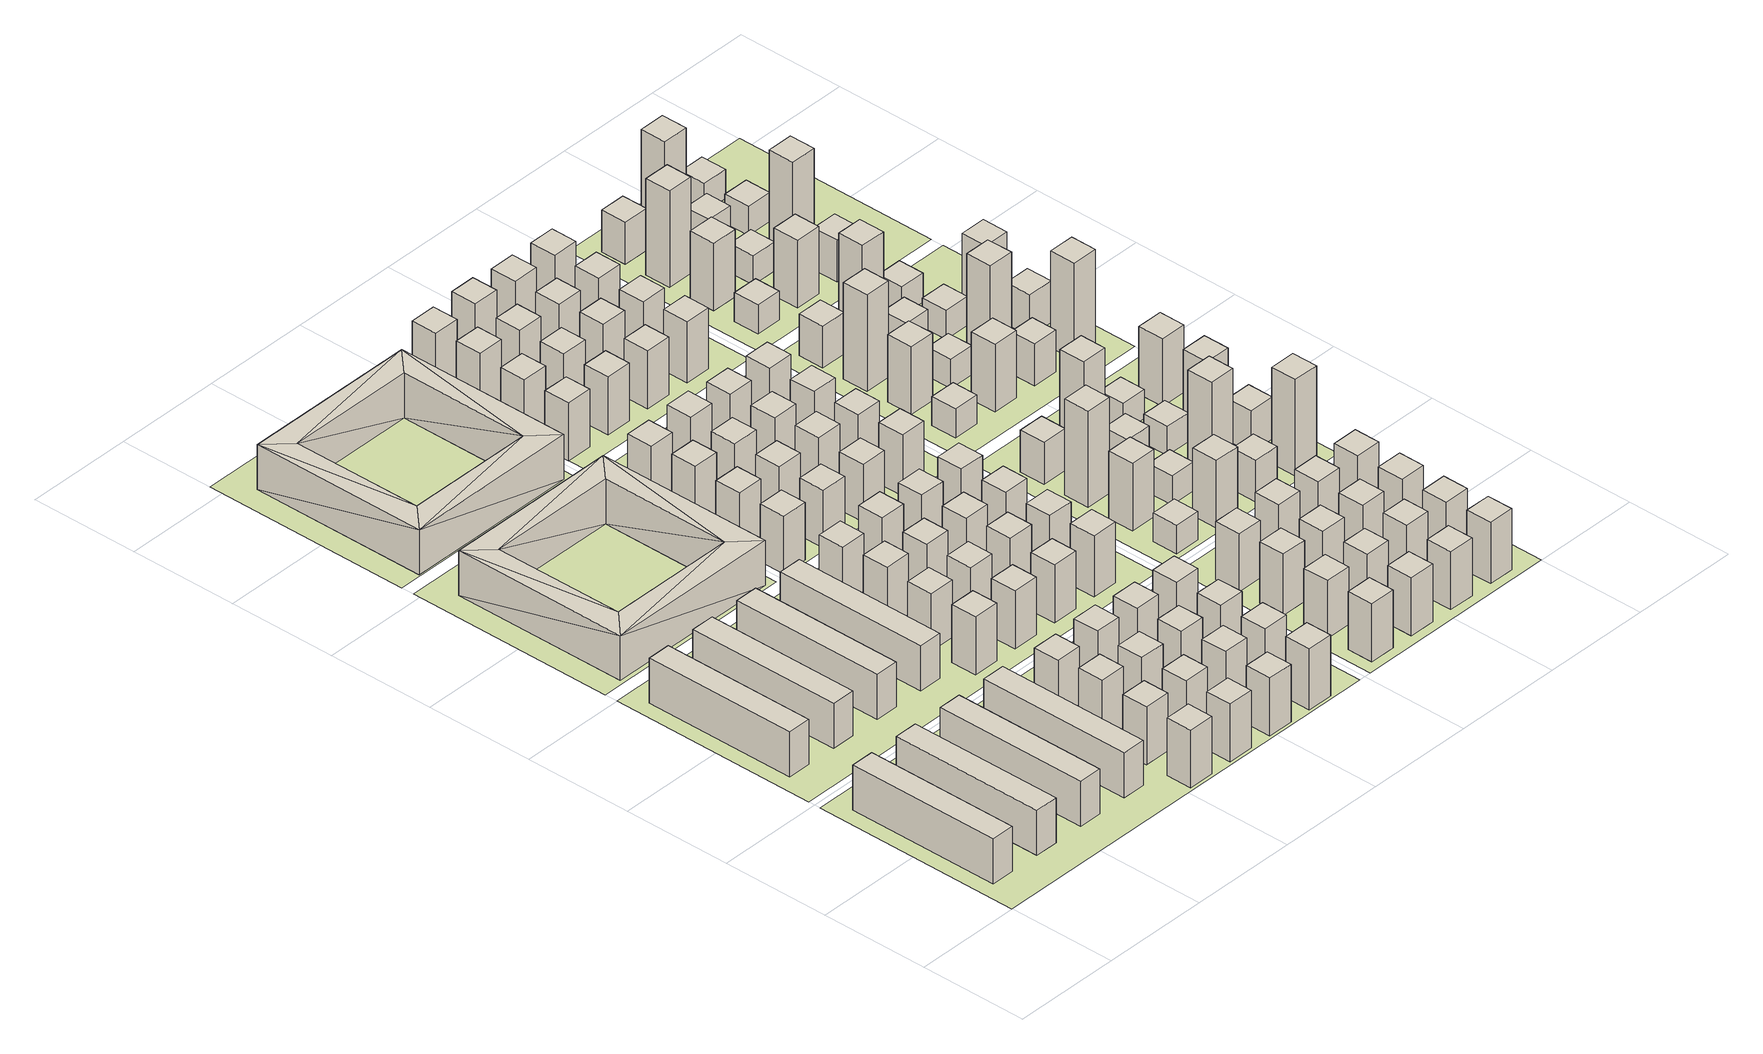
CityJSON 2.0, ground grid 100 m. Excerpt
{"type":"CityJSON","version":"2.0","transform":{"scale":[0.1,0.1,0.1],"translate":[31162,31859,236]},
"CityObjects":{
"building1":{"type":"Building","geometry":[{"type":"Solid","lod":"1","boundaries":[[[[0,1,2,3]],[[2,4,5,3]],[[0,6,7,1]],[[2,1,7,4]],[[5,4,7,6]],[[0,3,5,6]]]]}]},
"building2":{"type":"Building","geometry":[{"type":"Solid","lod":"1","boundaries":[[[[8,9,10,11]],[[10,12,13,11]],[[8,14,15,9]],[[10,9,15,12]],[[13,12,15,14]],[[8,11,13,14]]]]}]},
"building3":{"type":"Building","geometry":[{"type":"Solid","lod":"1","boundaries":[[[[16,17,18,19]],[[18,20,21,19]],[[16,22,23,17]],[[18,17,23,20]],[[21,20,23,22]],[[16,19,21,22]]]]}]},
"building4":{"type":"Building","geometry":[{"type":"Solid","lod":"1","boundaries":[[[[24,25,26,27]],[[26,28,29,27]],[[24,30,31,25]],[[26,25,31,28]],[[29,28,31,30]],[[24,27,29,30]]]]}]},
"building5":{"type":"Building","geometry":[{"type":"Solid","lod":"1","boundaries":[[[[32,33,34,35]],[[34,36,37,35]],[[32,38,39,33]],[[34,33,39,36]],[[37,36,39,38]],[[32,35,37,38]]]]}]},
"building6":{"type":"Building","geometry":[{"type":"Solid","lod":"1","boundaries":[[[[40,41,42,43]],[[42,44,45,43]],[[40,46,47,41]],[[42,41,47,44]],[[45,44,47,46]],[[40,43,45,46]]]]}]},
"building7":{"type":"Building","geometry":[{"type":"Solid","lod":"1","boundaries":[[[[48,49,50,51]],[[50,52,53,51]],[[48,54,55,49]],[[50,49,55,52]],[[53,52,55,54]],[[48,51,53,54]]]]}]},
"building8":{"type":"Building","geometry":[{"type":"Solid","lod":"1","boundaries":[[[[56,57,58,59]],[[60,61,58,57]],[[62,63,56,59]],[[56,63,60,57]],[[60,63,62,61]],[[62,59,58,61]]]]}]},
"building9":{"type":"Building","geometry":[{"type":"Solid","lod":"1","boundaries":[[[[64,65,66,67]],[[66,65,68,69]],[[70,71,64,67]],[[64,71,68,65]],[[70,69,68,71]],[[70,67,66,69]]]]}]},
"building10":{"type":"Building","geometry":[{"type":"Solid","lod":"1","boundaries":[[[[72,73,74,75]],[[76,77,74,73]],[[78,79,72,75]],[[72,79,76,73]],[[76,79,78,77]],[[78,75,74,77]]]]}]},
"building11":{"type":"Building","geometry":[{"type":"Solid","lod":"1","boundaries":[[[[80,81,82]],[[82,81,83]],[[81,84,83]],[[85,83,84]],[[85,86,83]],[[87,86,85]],[[80,82,87]],[[80,87,85]],[[80,85,88]],[[88,85,89]],[[90,85,84]],[[90,89,85]],[[89,90,91]],[[91,90,92]],[[90,93,92]],[[88,92,93]],[[88,94,92]],[[95,94,88]],[[89,91,95]],[[89,95,88]],[[81,80,88]],[[81,88,93]],[[93,90,81]],[[81,90,84]],[[82,83,92]],[[92,83,91]],[[83,95,91]],[[94,95,87]],[[87,95,86]],[[83,86,95]],[[92,87,82]],[[92,94,87]]]]}]},
"building12":{"type":"Building","geometry":[{"type":"Solid","lod":"1","boundaries":[[[[96,97,98,99]],[[98,97,100,101]],[[102,103,96,99]],[[96,103,100,97]],[[102,101,100,103]],[[102,99,98,101]]]]}]},
"building13":{"type":"Building","geometry":[{"type":"Solid","lod":"1","boundaries":[[[[104,105,106,107]],[[106,108,109,107]],[[104,110,111,105]],[[106,105,111,108]],[[109,108,111,110]],[[104,107,109,110]]]]}]},
"building14":{"type":"Building","geometry":[{"type":"Solid","lod":"1","boundaries":[[[[112,113,114,115]],[[114,113,116,117]],[[118,119,112,115]],[[112,119,116,113]],[[118,117,116,119]],[[118,115,114,117]]]]}]},
"building15":{"type":"Building","geometry":[{"type":"Solid","lod":"1","boundaries":[[[[120,121,122,123]],[[124,125,122,121]],[[126,127,120,123]],[[120,127,124,121]],[[124,127,126,125]],[[126,123,122,125]]]]}]},
"building16":{"type":"Building","geometry":[{"type":"Solid","lod":"1","boundaries":[[[[128,129,130,131]],[[132,133,130,129]],[[134,135,128,131]],[[128,135,132,129]],[[132,135,134,133]],[[134,131,130,133]]]]}]},
"building17":{"type":"Building","geometry":[{"type":"Solid","lod":"1","boundaries":[[[[136,137,138,139]],[[138,137,140,141]],[[142,143,136,139]],[[136,143,140,137]],[[142,141,140,143]],[[142,139,138,141]]]]}]},
"building18":{"type":"Building","geometry":[{"type":"Solid","lod":"1","boundaries":[[[[144,145,146,147]],[[146,145,148,149]],[[150,151,144,147]],[[144,151,148,145]],[[150,149,148,151]],[[150,147,146,149]]]]}]},
"building19":{"type":"Building","geometry":[{"type":"Solid","lod":"1","boundaries":[[[[152,153,154,155]],[[156,157,154,153]],[[158,159,152,155]],[[152,159,156,153]],[[156,159,158,157]],[[158,155,154,157]]]]}]},
"building20":{"type":"Building","geometry":[{"type":"Solid","lod":"1","boundaries":[[[[160,161,162,163]],[[162,161,164,165]],[[166,167,160,163]],[[160,167,164,161]],[[166,165,164,167]],[[166,163,162,165]]]]}]},
"building21":{"type":"Building","geometry":[{"type":"Solid","lod":"1","boundaries":[[[[168,169,170]],[[170,169,171]],[[169,172,171]],[[173,171,172]],[[173,174,171]],[[175,174,173]],[[168,170,175]],[[168,175,173]],[[168,173,176]],[[176,173,177]],[[178,173,172]],[[178,177,173]],[[177,178,179]],[[179,178,180]],[[178,181,180]],[[176,180,181]],[[176,182,180]],[[183,182,176]],[[177,179,183]],[[177,183,176]],[[169,168,176]],[[169,176,181]],[[181,178,169]],[[169,178,172]],[[170,171,180]],[[180,171,179]],[[171,183,179]],[[182,183,175]],[[175,183,174]],[[171,174,183]],[[180,175,170]],[[180,182,175]]]]}]},
"building22":{"type":"Building","geometry":[{"type":"Solid","lod":"1","boundaries":[[[[184,185,186,187]],[[188,189,186,185]],[[190,191,184,187]],[[184,191,188,185]],[[188,191,190,189]],[[190,187,186,189]]]]}]},
"building23":{"type":"Building","geometry":[{"type":"Solid","lod":"1","boundaries":[[[[192,193,194,195]],[[196,197,194,193]],[[198,199,192,195]],[[192,199,196,193]],[[196,199,198,197]],[[198,195,194,197]]]]}]},
"building24":{"type":"Building","geometry":[{"type":"Solid","lod":"1","boundaries":[[[[200,201,202,203]],[[202,201,204,205]],[[206,207,200,203]],[[200,207,204,201]],[[206,205,204,207]],[[206,203,202,205]]]]}]},
"building25":{"type":"Building","geometry":[{"type":"Solid","lod":"1","boundaries":[[[[208,209,210,211]],[[210,209,212,213]],[[214,215,208,211]],[[208,215,212,209]],[[214,213,212,215]],[[214,211,210,213]]]]}]},
"building26":{"type":"Building","geometry":[{"type":"Solid","lod":"1","boundaries":[[[[216,217,218,219]],[[220,221,218,217]],[[222,223,216,219]],[[216,223,220,217]],[[220,223,222,221]],[[222,219,218,221]]]]}]},
"building27":{"type":"Building","geometry":[{"type":"Solid","lod":"1","boundaries":[[[[224,225,226,227]],[[228,229,226,225]],[[230,231,224,227]],[[224,231,228,225]],[[228,231,230,229]],[[230,227,226,229]]]]}]},
"building28":{"type":"Building","geometry":[{"type":"Solid","lod":"1","boundaries":[[[[232,233,234,235]],[[236,237,234,233]],[[238,239,232,235]],[[232,239,236,233]],[[236,239,238,237]],[[238,235,234,237]]]]}]},
"building29":{"type":"Building","geometry":[{"type":"Solid","lod":"1","boundaries":[[[[240,241,242,243]],[[244,245,242,241]],[[246,247,240,243]],[[240,247,244,241]],[[244,247,246,245]],[[246,243,242,245]]]]}]},
"building30":{"type":"Building","geometry":[{"type":"Solid","lod":"1","boundaries":[[[[248,249,250,251]],[[252,253,250,249]],[[254,255,248,251]],[[248,255,252,249]],[[252,255,254,253]],[[254,251,250,253]]]]}]},
"building31":{"type":"Building","geometry":[{"type":"Solid","lod":"1","boundaries":[[[[256,257,258,259]],[[258,257,260,261]],[[262,263,256,259]],[[256,263,260,257]],[[262,261,260,263]],[[262,259,258,261]]]]}]},
"building32":{"type":"Building","geometry":[{"type":"Solid","lod":"1","boundaries":[[[[264,265,266,267]],[[266,265,268,269]],[[270,271,264,267]],[[264,271,268,265]],[[270,269,268,271]],[[270,267,266,269]]]]}]},
"building33":{"type":"Building","geometry":[{"type":"Solid","lod":"1","boundaries":[[[[272,273,274,275]],[[274,273,276,277]],[[278,279,272,275]],[[272,279,276,273]],[[278,277,276,279]],[[278,275,274,277]]]]}]},
"building34":{"type":"Building","geometry":[{"type":"Solid","lod":"1","boundaries":[[[[280,281,282,283]],[[284,285,282,281]],[[286,287,280,283]],[[280,287,284,281]],[[284,287,286,285]],[[286,283,282,285]]]]}]},
"building35":{"type":"Building","geometry":[{"type":"Solid","lod":"1","boundaries":[[[[288,289,290,291]],[[292,293,290,289]],[[294,295,288,291]],[[288,295,292,289]],[[292,295,294,293]],[[294,291,290,293]]]]}]},
"building36":{"type":"Building","geometry":[{"type":"Solid","lod":"1","boundaries":[[[[296,297,298,299]],[[298,297,300,301]],[[302,303,296,299]],[[296,303,300,297]],[[302,301,300,303]],[[302,299,298,301]]]]}]},
"building37":{"type":"Building","geometry":[{"type":"Solid","lod":"1","boundaries":[[[[304,305,306,307]],[[306,305,308,309]],[[310,311,304,307]],[[304,311,308,305]],[[310,309,308,311]],[[310,307,306,309]]]]}]},
"building38":{"type":"Building","geometry":[{"type":"Solid","lod":"1","boundaries":[[[[312,313,314,315]],[[314,313,316,317]],[[318,319,312,315]],[[312,319,316,313]],[[318,317,316,319]],[[318,315,314,317]]]]}]},
"building39":{"type":"Building","geometry":[{"type":"Solid","lod":"1","boundaries":[[[[320,321,322,323]],[[322,321,324,325]],[[326,327,320,323]],[[320,327,324,321]],[[326,325,324,327]],[[326,323,322,325]]]]}]},
"building40":{"type":"Building","geometry":[{"type":"Solid","lod":"1","boundaries":[[[[328,329,330,331]],[[332,333,330,329]],[[334,335,328,331]],[[328,335,332,329]],[[332,335,334,333]],[[334,331,330,333]]]]}]},
"building41":{"type":"Building","geometry":[{"type":"Solid","lod":"1","boundaries":[[[[336,337,338,339]],[[338,337,340,341]],[[342,343,336,339]],[[336,343,340,337]],[[342,341,340,343]],[[342,339,338,341]]]]}]},
"building42":{"type":"Building","geometry":[{"type":"Solid","lod":"1","boundaries":[[[[344,345,346,347]],[[348,349,346,345]],[[350,351,344,347]],[[344,351,348,345]],[[348,351,350,349]],[[350,347,346,349]]]]}]},
"building43":{"type":"Building","geometry":[{"type":"Solid","lod":"1","boundaries":[[[[352,353,354,355]],[[356,357,354,353]],[[358,359,352,355]],[[352,359,356,353]],[[356,359,358,357]],[[358,355,354,357]]]]}]},
"building44":{"type":"Building","geometry":[{"type":"Solid","lod":"1","boundaries":[[[[360,361,362,363]],[[364,365,362,361]],[[366,367,360,363]],[[360,367,364,361]],[[364,367,366,365]],[[366,363,362,365]]]]}]},
"building45":{"type":"Building","geometry":[{"type":"Solid","lod":"1","boundaries":[[[[368,369,370,371]],[[370,369,372,373]],[[374,375,368,371]],[[368,375,372,369]],[[374,373,372,375]],[[374,371,370,373]]]]}]},
"building46":{"type":"Building","geometry":[{"type":"Solid","lod":"1","boundaries":[[[[376,377,378,379]],[[380,381,378,377]],[[382,383,376,379]],[[376,383,380,377]],[[380,383,382,381]],[[382,379,378,381]]]]}]},
"building47":{"type":"Building","geometry":[{"type":"Solid","lod":"1","boundaries":[[[[384,385,386,387]],[[388,389,386,385]],[[390,391,384,387]],[[384,391,388,385]],[[388,391,390,389]],[[390,387,386,389]]]]}]},
"building48":{"type":"Building","geometry":[{"type":"Solid","lod":"1","boundaries":[[[[392,393,394,395]],[[394,393,396,397]],[[398,399,392,395]],[[392,399,396,393]],[[398,397,396,399]],[[398,395,394,397]]]]}]},
"building49":{"type":"Building","geometry":[{"type":"Solid","lod":"1","boundaries":[[[[400,401,402,403]],[[404,405,402,401]],[[406,407,400,403]],[[400,407,404,401]],[[404,407,406,405]],[[406,403,402,405]]]]}]},
"building50":{"type":"Building","geometry":[{"type":"Solid","lod":"1","boundaries":[[[[408,409,410,411]],[[410,409,412,413]],[[414,415,408,411]],[[408,415,412,409]],[[414,413,412,415]],[[414,411,410,413]]]]}]},
"building51":{"type":"Building","geometry":[{"type":"Solid","lod":"1","boundaries":[[[[416,417,418,419]],[[418,417,420,421]],[[422,423,416,419]],[[416,423,420,417]],[[422,421,420,423]],[[422,419,418,421]]]]}]},
"building52":{"type":"Building","geometry":[{"type":"Solid","lod":"1","boundaries":[[[[424,425,426,427]],[[428,429,426,425]],[[430,431,424,427]],[[424,431,428,425]],[[428,431,430,429]],[[430,427,426,429]]]]}]},
"building53":{"type":"Building","geometry":[{"type":"Solid","lod":"1","boundaries":[[[[432,433,434,435]],[[436,437,434,433]],[[438,439,432,435]],[[432,439,436,433]],[[436,439,438,437]],[[438,435,434,437]]]]}]},
"building54":{"type":"Building","geometry":[{"type":"Solid","lod":"1","boundaries":[[[[440,441,442,443]],[[444,445,442,441]],[[446,447,440,443]],[[440,447,444,441]],[[444,447,446,445]],[[446,443,442,445]]]]}]},
"building55":{"type":"Building","geometry":[{"type":"Solid","lod":"1","boundaries":[[[[448,449,450,451]],[[450,449,452,453]],[[454,455,448,451]],[[448,455,452,449]],[[454,453,452,455]],[[454,451,450,453]]]]}]},
"building56":{"type":"Building","geometry":[{"type":"Solid","lod":"1","boundaries":[[[[456,457,458,459]],[[458,457,460,461]],[[462,463,456,459]],[[456,463,460,457]],[[462,461,460,463]],[[462,459,458,461]]]]}]},
"building57":{"type":"Building","geometry":[{"type":"Solid","lod":"1","boundaries":[[[[464,465,466,467]],[[466,465,468,469]],[[470,471,464,467]],[[464,471,468,465]],[[470,469,468,471]],[[470,467,466,469]]]]}]},
"building58":{"type":"Building","geometry":[{"type":"Solid","lod":"1","boundaries":[[[[472,473,474,475]],[[474,473,476,477]],[[478,479,472,475]],[[472,479,476,473]],[[478,477,476,479]],[[478,475,474,477]]]]}]},
"building59":{"type":"Building","geometry":[{"type":"Solid","lod":"1","boundaries":[[[[480,481,482,483]],[[484,485,482,481]],[[486,487,480,483]],[[480,487,484,481]],[[484,487,486,485]],[[486,483,482,485]]]]}]},
"building60":{"type":"Building","geometry":[{"type":"Solid","lod":"1","boundaries":[[[[488,489,490,491]],[[490,489,492,493]],[[494,495,488,491]],[[488,495,492,489]],[[494,493,492,495]],[[494,491,490,493]]]]}]},
"building61":{"type":"Building","geometry":[{"type":"Solid","lod":"1","boundaries":[[[[496,497,498,499]],[[500,501,498,497]],[[502,503,496,499]],[[496,503,500,497]],[[500,503,502,501]],[[502,499,498,501]]]]}]},
"building62":{"type":"Building","geometry":[{"type":"Solid","lod":"1","boundaries":[[[[504,505,506,507]],[[508,509,506,505]],[[510,511,504,507]],[[504,511,508,505]],[[508,511,510,509]],[[510,507,506,509]]]]}]},
"building63":{"type":"Building","geometry":[{"type":"Solid","lod":"1","boundaries":[[[[512,513,514,515]],[[516,517,514,513]],[[518,519,512,515]],[[512,519,516,513]],[[516,519,518,517]],[[518,515,514,517]]]]}]},
"building64":{"type":"Building","geometry":[{"type":"Solid","lod":"1","boundaries":[[[[520,521,522,523]],[[522,521,524,525]],[[526,527,520,523]],[[520,527,524,521]],[[526,525,524,527]],[[526,523,522,525]]]]}]},
"building65":{"type":"Building","geometry":[{"type":"Solid","lod":"1","boundaries":[[[[528,529,530,531]],[[532,533,530,529]],[[534,535,528,531]],[[528,535,532,529]],[[532,535,534,533]],[[534,531,530,533]]]]}]},
"building66":{"type":"Building","geometry":[{"type":"Solid","lod":"1","boundaries":[[[[536,537,538,539]],[[538,537,540,541]],[[542,543,536,539]],[[536,543,540,537]],[[542,541,540,543]],[[542,539,538,541]]]]}]},
"building67":{"type":"Building","geometry":[{"type":"Solid","lod":"1","boundaries":[[[[544,545,546,547]],[[546,545,548,549]],[[550,551,544,547]],[[544,551,548,545]],[[550,549,548,551]],[[550,547,546,549]]]]}]},
"building68":{"type":"Building","geometry":[{"type":"Solid","lod":"1","boundaries":[[[[552,553,554,555]],[[554,553,556,557]],[[558,559,552,555]],[[552,559,556,553]],[[558,557,556,559]],[[558,555,554,557]]]]}]},
"building69":{"type":"Building","geometry":[{"type":"Solid","lod":"1","boundaries":[[[[560,561,562,563]],[[564,565,562,561]],[[566,567,560,563]],[[560,567,564,561]],[[564,567,566,565]],[[566,563,562,565]]]]}]},
"building70":{"type":"Building","geometry":[{"type":"Solid","lod":"1","boundaries":[[[[568,569,570,571]],[[572,573,570,569]],[[574,575,568,571]],[[568,575,572,569]],[[572,575,574,573]],[[574,571,570,573]]]]}]},
"building71":{"type":"Building","geometry":[{"type":"Solid","lod":"1","boundaries":[[[[576,577,578,579]],[[578,577,580,581]],[[582,583,576,579]],[[576,583,580,577]],[[582,581,580,583]],[[582,579,578,581]]]]}]},
"building72":{"type":"Building","geometry":[{"type":"Solid","lod":"1","boundaries":[[[[584,585,586,587]],[[588,589,586,585]],[[590,591,584,587]],[[584,591,588,585]],[[588,591,590,589]],[[590,587,586,589]]]]}]},
"building73":{"type":"Building","geometry":[{"type":"Solid","lod":"1","boundaries":[[[[592,593,594,595]],[[594,593,596,597]],[[598,599,592,595]],[[592,599,596,593]],[[598,597,596,599]],[[598,595,594,597]]]]}]},
"building74":{"type":"Building","geometry":[{"type":"Solid","lod":"1","boundaries":[[[[600,601,602,603]],[[602,601,604,605]],[[606,607,600,603]],[[600,607,604,601]],[[606,605,604,607]],[[606,603,602,605]]]]}]},
"building75":{"type":"Building","geometry":[{"type":"Solid","lod":"1","boundaries":[[[[608,609,610,611]],[[612,613,610,609]],[[614,615,608,611]],[[608,615,612,609]],[[612,615,614,613]],[[614,611,610,613]]]]}]},
"building76":{"type":"Building","geometry":[{"type":"Solid","lod":"1","boundaries":[[[[616,617,618,619]],[[618,617,620,621]],[[622,623,616,619]],[[616,623,620,617]],[[622,621,620,623]],[[622,619,618,621]]]]}]},
"building77":{"type":"Building","geometry":[{"type":"Solid","lod":"1","boundaries":[[[[624,625,626,627]],[[626,625,628,629]],[[630,631,624,627]],[[624,631,628,625]],[[630,629,628,631]],[[630,627,626,629]]]]}]},
"building78":{"type":"Building","geometry":[{"type":"Solid","lod":"1","boundaries":[[[[632,633,634,635]],[[636,637,634,633]],[[638,639,632,635]],[[632,639,636,633]],[[636,639,638,637]],[[638,635,634,637]]]]}]},
"building79":{"type":"Building","geometry":[{"type":"Solid","lod":"1","boundaries":[[[[640,641,642,643]],[[642,641,644,645]],[[646,647,640,643]],[[640,647,644,641]],[[646,645,644,647]],[[646,643,642,645]]]]}]},
"building80":{"type":"Building","geometry":[{"type":"Solid","lod":"1","boundaries":[[[[648,649,650,651]],[[652,653,650,649]],[[654,655,648,651]],[[648,655,652,649]],[[652,655,654,653]],[[654,651,650,653]]]]}]},
"building81":{"type":"Building","geometry":[{"type":"Solid","lod":"1","boundaries":[[[[656,657,658,659]],[[660,661,658,657]],[[662,663,656,659]],[[656,663,660,657]],[[660,663,662,661]],[[662,659,658,661]]]]}]},
"building82":{"type":"Building","geometry":[{"type":"Solid","lod":"1","boundaries":[[[[664,665,666,667]],[[668,669,666,665]],[[670,671,664,667]],[[664,671,668,665]],[[668,671,670,669]],[[670,667,666,669]]]]}]},
"building83":{"type":"Building","geometry":[{"type":"Solid","lod":"1","boundaries":[[[[672,673,674,675]],[[676,677,674,673]],[[678,679,672,675]],[[672,679,676,673]],[[676,679,678,677]],[[678,675,674,677]]]]}]},
"building84":{"type":"Building","geometry":[{"type":"Solid","lod":"1","boundaries":[[[[680,681,682,683]],[[682,681,684,685]],[[686,687,680,683]],[[680,687,684,681]],[[686,685,684,687]],[[686,683,682,685]]]]}]},
"building85":{"type":"Building","geometry":[{"type":"Solid","lod":"1","boundaries":[[[[688,689,690,691]],[[692,693,690,689]],[[694,695,688,691]],[[688,695,692,689]],[[692,695,694,693]],[[694,691,690,693]]]]}]},
"building86":{"type":"Building","geometry":[{"type":"Solid","lod":"1","boundaries":[[[[696,697,698,699]],[[698,697,700,701]],[[702,703,696,699]],[[696,703,700,697]],[[702,701,700,703]],[[702,699,698,701]]]]}]},
"building87":{"type":"Building","geometry":[{"type":"Solid","lod":"1","boundaries":[[[[704,705,706,707]],[[708,709,706,705]],[[710,711,704,707]],[[704,711,708,705]],[[708,711,710,709]],[[710,707,706,709]]]]}]},
"building88":{"type":"Building","geometry":[{"type":"Solid","lod":"1","boundaries":[[[[712,713,714,715]],[[714,713,716,717]],[[718,719,712,715]],[[712,719,716,713]],[[718,717,716,719]],[[718,715,714,717]]]]}]},
"building89":{"type":"Building","geometry":[{"type":"Solid","lod":"1","boundaries":[[[[720,721,722,723]],[[724,725,722,721]],[[726,727,720,723]],[[720,727,724,721]],[[724,727,726,725]],[[726,723,722,725]]]]}]},
"building90":{"type":"Building","geometry":[{"type":"Solid","lod":"1","boundaries":[[[[728,729,730,731]],[[732,733,730,729]],[[734,735,728,731]],[[728,735,732,729]],[[732,735,734,733]],[[734,731,730,733]]]]}]},
"building91":{"type":"Building","geometry":[{"type":"Solid","lod":"1","boundaries":[[[[736,737,738,739]],[[740,741,738,737]],[[742,743,736,739]],[[736,743,740,737]],[[740,743,742,741]],[[742,739,738,741]]]]}]},
"building92":{"type":"Building","geometry":[{"type":"Solid","lod":"1","boundaries":[[[[744,745,746,747]],[[748,749,746,745]],[[750,751,744,747]],[[744,751,748,745]],[[748,751,750,749]],[[750,747,746,749]]]]}]},
"building93":{"type":"Building","geometry":[{"type":"Solid","lod":"1","boundaries":[[[[752,753,754,755]],[[754,753,756,757]],[[758,759,752,755]],[[752,759,756,753]],[[758,757,756,759]],[[758,755,754,757]]]]}]},
"building94":{"type":"Building","geometry":[{"type":"Solid","lod":"1","boundaries":[[[[760,761,762,763]],[[762,761,764,765]],[[766,767,760,763]],[[760,767,764,761]],[[766,765,764,767]],[[766,763,762,765]]]]}]},
"building95":{"type":"Building","geometry":[{"type":"Solid","lod":"1","boundaries":[[[[768,769,770,771]],[[770,769,772,773]],[[774,775,768,771]],[[768,775,772,769]],[[774,773,772,775]],[[774,771,770,773]]]]}]},
"building96":{"type":"Building","geometry":[{"type":"Solid","lod":"1","boundaries":[[[[776,777,778,779]],[[778,777,780,781]],[[782,783,776,779]],[[776,783,780,777]],[[782,781,780,783]],[[782,779,778,781]]]]}]},
"building97":{"type":"Building","geometry":[{"type":"Solid","lod":"1","boundaries":[[[[784,785,786,787]],[[786,785,788,789]],[[790,791,784,787]],[[784,791,788,785]],[[790,789,788,791]],[[790,787,786,789]]]]}]},
"building98":{"type":"Building","geometry":[{"type":"Solid","lod":"1","boundaries":[[[[792,793,794,795]],[[796,797,794,793]],[[798,799,792,795]],[[792,799,796,793]],[[796,799,798,797]],[[798,795,794,797]]]]}]},
"building99":{"type":"Building","geometry":[{"type":"Solid","lod":"1","boundaries":[[[[800,801,802,803]],[[802,801,804,805]],[[806,807,800,803]],[[800,807,804,801]],[[806,805,804,807]],[[806,803,802,805]]]]}]},
"building100":{"type":"Building","geometry":[{"type":"Solid","lod":"1","boundaries":[[[[808,809,810,811]],[[812,813,810,809]],[[814,815,808,811]],[[808,815,812,809]],[[812,815,814,813]],[[814,811,810,813]]]]}]},
"building101":{"type":"Building","geometry":[{"type":"Solid","lod":"1","boundaries":[[[[816,817,818,819]],[[818,817,820,821]],[[822,823,816,819]],[[816,823,820,817]],[[822,821,820,823]],[[822,819,818,821]]]]}]},
"building102":{"type":"Building","geometry":[{"type":"Solid","lod":"1","boundaries":[[[[824,825,826,827]],[[828,829,826,825]],[[830,831,824,827]],[[824,831,828,825]],[[828,831,830,829]],[[830,827,826,829]]]]}]},
"building103":{"type":"Building","geometry":[{"type":"Solid","lod":"1","boundaries":[[[[832,833,834,835]],[[834,833,836,837]],[[838,839,832,835]],[[832,839,836,833]],[[838,837,836,839]],[[838,835,834,837]]]]}]},
"building104":{"type":"Building","geometry":[{"type":"Solid","lod":"1","boundaries":[[[[840,841,842,843]],[[842,841,844,845]],[[846,847,840,843]],[[840,847,844,841]],[[846,845,844,847]],[[846,843,842,845]]]]}]},
"building105":{"type":"Building","geometry":[{"type":"Solid","lod":"1","boundaries":[[[[848,849,850,851]],[[850,849,852,853]],[[854,855,848,851]],[[848,855,852,849]],[[854,853,852,855]],[[854,851,850,853]]]]}]},
"building106":{"type":"Building","geometry":[{"type":"Solid","lod":"1","boundaries":[[[[856,857,858,859]],[[860,861,858,857]],[[862,863,856,859]],[[856,863,860,857]],[[860,863,862,861]],[[862,859,858,861]]]]}]},
"building107":{"type":"Building","geometry":[{"type":"Solid","lod":"1","boundaries":[[[[864,865,866,867]],[[868,869,866,865]],[[870,871,864,867]],[[864,871,868,865]],[[868,871,870,869]],[[870,867,866,869]]]]}]},
"building108":{"type":"Building","geometry":[{"type":"Solid","lod":"1","boundaries":[[[[872,873,874,875]],[[876,877,874,873]],[[878,879,872,875]],[[872,879,876,873]],[[876,879,878,877]],[[878,875,874,877]]]]}]},
"building109":{"type":"Building","geometry":[{"type":"Solid","lod":"1","boundaries":[[[[880,881,882,883]],[[884,885,882,881]],[[886,887,880,883]],[[880,887,884,881]],[[884,887,886,885]],[[886,883,882,885]]]]}]},
"building110":{"type":"Building","geometry":[{"type":"Solid","lod":"1","boundaries":[[[[888,889,890,891]],[[892,893,890,889]],[[894,895,888,891]],[[888,895,892,889]],[[892,895,894,893]],[[894,891,890,893]]]]}]},
"building111":{"type":"Building","geometry":[{"type":"Solid","lod":"1","boundaries":[[[[896,897,898,899]],[[898,897,900,901]],[[902,903,896,899]],[[896,903,900,897]],[[902,901,900,903]],[[902,899,898,901]]]]}]},
"building112":{"type":"Building","geometry":[{"type":"Solid","lod":"1","boundaries":[[[[904,905,906,907]],[[906,905,908,909]],[[910,911,904,907]],[[904,911,908,905]],[[910,909,908,911]],[[910,907,906,909]]]]}]},
"building113":{"type":"Building","geometry":[{"type":"Solid","lod":"1","boundaries":[[[[912,913,914,915]],[[914,913,916,917]],[[918,919,912,915]],[[912,919,916,913]],[[918,917,916,919]],[[918,915,914,917]]]]}]},
"building114":{"type":"Building","geometry":[{"type":"Solid","lod":"1","boundaries":[[[[920,921,922,923]],[[924,925,922,921]],[[926,927,920,923]],[[920,927,924,921]],[[924,927,926,925]],[[926,923,922,925]]]]}]},
"building115":{"type":"Building","geometry":[{"type":"Solid","lod":"1","boundaries":[[[[928,929,930,931]],[[932,933,930,929]],[[934,935,928,931]],[[928,935,932,929]],[[932,935,934,933]],[[934,931,930,933]]]]}]},
"building116":{"type":"Building","geometry":[{"type":"Solid","lod":"1","boundaries":[[[[936,937,938,939]],[[938,937,940,941]],[[942,943,936,939]],[[936,943,940,937]],[[942,941,940,943]],[[942,939,938,941]]]]}]},
"building117":{"type":"Building","geometry":[{"type":"Solid","lod":"1","boundaries":[[[[944,945,946,947]],[[946,945,948,949]],[[950,951,944,947]],[[944,951,948,945]],[[950,949,948,951]],[[950,947,946,949]]]]}]},
"building118":{"type":"Building","geometry":[{"type":"Solid","lod":"1","boundaries":[[[[952,953,954,955]],[[954,953,956,957]],[[958,959,952,955]],[[952,959,956,953]],[[958,957,956,959]],[[958,955,954,957]]]]}]},
"building119":{"type":"Building","geometry":[{"type":"Solid","lod":"1","boundaries":[[[[960,961,962,963]],[[964,965,962,961]],[[966,967,960,963]],[[960,967,964,961]],[[964,967,966,965]],[[966,963,962,965]]]]}]},
"building120":{"type":"Building","geometry":[{"type":"Solid","lod":"1","boundaries":[[[[968,969,970,971]],[[970,969,972,973]],[[974,975,968,971]],[[968,975,972,969]],[[974,973,972,975]],[[974,971,970,973]]]]}]},
"building121":{"type":"Building","geometry":[{"type":"Solid","lod":"1","boundaries":[[[[976,977,978,979]],[[978,977,980,981]],[[982,983,976,979]],[[976,983,980,977]],[[982,981,980,983]],[[982,979,978,981]]]]}]},
"building122":{"type":"Building","geometry":[{"type":"Solid","lod":"1","boundaries":[[[[984,985,986,987]],[[988,989,986,985]],[[990,991,984,987]],[[984,991,988,985]],[[988,991,990,989]],[[990,987,986,989]]]]}]},
"building123":{"type":"Building","geometry":[{"type":"Solid","lod":"1","boundaries":[[[[992,993,994,995]],[[996,997,994,993]],[[998,999,992,995]],[[992,999,996,993]],[[996,999,998,997]],[[998,995,994,997]]]]}]},
"building124":{"type":"Building","geometry":[{"type":"Solid","lod":"1","boundaries":[[[[1000,1001,1002,1003]],[[1004,1005,1002,1001]],[[1006,1007,1000,1003]],[[1000,1007,1004,1001]],[[1004,1007,1006,1005]],[[1006,1003,1002,1005]]]]}]},
"building125":{"type":"Building","geometry":[{"type":"Solid","lod":"1","boundaries":[[[[1008,1009,1010,1011]],[[1010,1009,1012,1013]],[[1014,1015,1008,1011]],[[1008,1015,1012,1009]],[[1014,1013,1012,1015]],[[1014,1011,1010,1013]]]]}]},
"building126":{"type":"Building","geometry":[{"type":"Solid","lod":"1","boundaries":[[[[1016,1017,1018,1019]],[[1020,1021,1018,1017]],[[1022,1023,1016,1019]],[[1016,1023,1020,1017]],[[1020,1023,1022,1021]],[[1022,1019,1018,1021]]]]}]},
"building127":{"type":"Building","geometry":[{"type":"Solid","lod":"1","boundaries":[[[[1024,1025,1026,1027]],[[1028,1029,1026,1025]],[[1030,1031,1024,1027]],[[1024,1031,1028,1025]],[[1028,1031,1030,1029]],[[1030,1027,1026,1029]]]]}]},
"building128":{"type":"Building","geometry":[{"type":"Solid","lod":"1","boundaries":[[[[1032,1033,1034,1035]],[[1034,1033,1036,1037]],[[1038,1039,1032,1035]],[[1032,1039,1036,1033]],[[1038,1037,1036,1039]],[[1038,1035,1034,1037]]]]}]},
"building129":{"type":"Building","geometry":[{"type":"Solid","lod":"1","boundaries":[[[[1040,1041,1042,1043]],[[1042,1041,1044,1045]],[[1046,1047,1040,1043]],[[1040,1047,1044,1041]],[[1046,1045,1044,1047]],[[1046,1043,1042,1045]]]]}]},
"building130":{"type":"Building","geometry":[{"type":"Solid","lod":"1","boundaries":[[[[1048,1049,1050,1051]],[[1050,1049,1052,1053]],[[1054,1055,1048,1051]],[[1048,1055,1052,1049]],[[1054,1053,1052,1055]],[[1054,1051,1050,1053]]]]}]},
"building131":{"type":"Building","geometry":[{"type":"Solid","lod":"1","boundaries":[[[[1056,1057,1058,1059]],[[1060,1061,1058,1057]],[[1062,1063,1056,1059]],[[1056,1063,1060,1057]],[[1060,1063,1062,1061]],[[1062,1059,1058,1061]]]]}]},
"building132":{"type":"Building","geometry":[{"type":"Solid","lod":"1","boundaries":[[[[1064,1065,1066,1067]],[[1068,1069,1066,1065]],[[1070,1071,1064,1067]],[[1064,1071,1068,1065]],[[1068,1071,1070,1069]],[[1070,1067,1066,1069]]]]}]},
"building133":{"type":"Building","geometry":[{"type":"Solid","lod":"1","boundaries":[[[[1072,1073,1074,1075]],[[1076,1077,1074,1073]],[[1078,1079,1072,1075]],[[1072,1079,1076,1073]],[[1076,1079,1078,1077]],[[1078,1075,1074,1077]]]]}]},
"landuse1":{"type":"LandUse","geometry":[{"type":"MultiSurface","lod":"1","boundaries":[[[1080,1081,1082,1083]]]}]},
"landuse2":{"type":"LandUse","attributes":{"name":"luse3"},"geometry":[{"type":"MultiSurface","lod":"1","boundaries":[[[1084,1085,1086,1087]]]}]},
"landuse3":{"type":"LandUse","geometry":[{"type":"MultiSurface","lod":"1","boundaries":[[[1088,1089,1090,1091]]]}]},
"landuse4":{"type":"LandUse","attributes":{"name":"luse1"},"geometry":[{"type":"MultiSurface","lod":"1","boundaries":[[[1092,1093,1094,1095]]]}]},
"landuse5":{"type":"LandUse","geometry":[{"type":"MultiSurface","lod":"1","boundaries":[[[1096,1097,1098,1099]]]}]},
"landuse6":{"type":"LandUse","geometry":[{"type":"MultiSurface","lod":"1","boundaries":[[[1100,1101,1102,1103]]]}]},
"landuse7":{"type":"LandUse","geometry":[{"type":"MultiSurface","lod":"1","boundaries":[[[1104,1105,1106,1107]]]}]},
"landuse8":{"type":"LandUse","geometry":[{"type":"MultiSurface","lod":"1","boundaries":[[[1108,1109,1110,1111]]]}]},
"landuse9":{"type":"LandUse","attributes":{"name":"luse6"},"geometry":[{"type":"MultiSurface","lod":"1","boundaries":[[[1112,1113,1114,1115]]]}]},
"landuse10":{"type":"LandUse","geometry":[{"type":"MultiSurface","lod":"1","boundaries":[[[1116,1117,1118,1119]]]}]}
},
"vertices":[
[148,319,422],[148,1743,422],[148,1743,2],[148,319,2],[364,1743,2],[364,319,2],[364,319,422],[364,1743,422],
[643,319,422],[643,1743,422],[643,1743,2],[643,319,2],[859,1743,2],[859,319,2],[859,319,422],[859,1743,422],
[148,2379,422],[148,3803,422],[148,3803,2],[148,2379,2],[364,3803,2],[364,2379,2],[364,2379,422],[364,3803,422],
[1138,319,422],[1138,1743,422],[1138,1743,2],[1138,319,2],[1353,1743,2],[1353,319,2],[1353,319,422],[1353,1743,422],
[643,2379,422],[643,3803,422],[643,3803,2],[643,2379,2],[859,3803,2],[859,2379,2],[859,2379,422],[859,3803,422],
[1632,319,422],[1632,1743,422],[1632,1743,2],[1632,319,2],[1848,1743,2],[1848,319,2],[1848,319,422],[1848,1743,422],
[1138,2379,422],[1138,3803,422],[1138,3803,2],[1138,2379,2],[1353,3803,2],[1353,2379,2],[1353,2379,422],[1353,3803,422],
[2060,268,542],[2060,268,2],[2060,28,2],[2060,28,542],[2300,268,2],[2300,28,2],[2300,28,542],[2300,268,542],
[2060,716,542],[2060,716,2],[2060,476,2],[2060,476,542],[2300,716,2],[2300,476,2],[2300,476,542],[2300,716,542],
[2060,1164,572],[2060,1164,2],[2060,924,2],[2060,924,572],[2300,1164,2],[2300,924,2],[2300,924,572],[2300,1164,572],
[1858,5797,2],[1858,4157,2],[1642,4373,2],[434,4373,2],[218,4157,2],[218,5797,2],[434,5581,2],[1642,5581,2],[1858,5797,422],[218,5797,422],[218,4157,422],[434,4373,422],[1642,4373,422],[1858,4157,422],[1642,5581,422],[434,5581,422],
[2060,1612,542],[2060,1612,2],[2060,1372,2],[2060,1372,542],[2300,1612,2],[2300,1372,2],[2300,1372,542],[2300,1612,542],
[1632,2379,422],[1632,3803,422],[1632,3803,2],[1632,2379,2],[1848,3803,2],[1848,2379,2],[1848,2379,422],[1848,3803,422],
[2508,268,542],[2508,268,2],[2508,28,2],[2508,28,542],[2748,268,2],[2748,28,2],[2748,28,542],[2748,268,542],
[2508,716,542],[2508,716,2],[2508,476,2],[2508,476,542],[2748,716,2],[2748,476,2],[2748,476,542],[2748,716,542],
[2060,2448,542],[2060,2448,2],[2060,2208,2],[2060,2208,542],[2300,2448,2],[2300,2208,2],[2300,2208,542],[2300,2448,542],
[2508,1164,542],[2508,1164,2],[2508,924,2],[2508,924,542],[2748,1164,2],[2748,924,2],[2748,924,542],[2748,1164,542],
[2060,2896,542],[2060,2896,2],[2060,2656,2],[2060,2656,542],[2300,2896,2],[2300,2656,2],[2300,2656,542],[2300,2896,542],
[2508,1612,572],[2508,1612,2],[2508,1372,2],[2508,1372,572],[2748,1612,2],[2748,1372,2],[2748,1372,572],[2748,1612,572],
[2956,268,542],[2956,268,2],[2956,28,2],[2956,28,542],[3196,268,2],[3196,28,2],[3196,28,542],[3196,268,542],
[1858,7837,2],[1858,6197,2],[1642,6413,2],[434,6413,2],[218,6197,2],[218,7837,2],[434,7621,2],[1642,7621,2],[1858,7837,422],[218,7837,422],[218,6197,422],[434,6413,422],[1642,6413,422],[1858,6197,422],[1642,7621,422],[434,7621,422],
[2060,3344,572],[2060,3344,2],[2060,3104,2],[2060,3104,572],[2300,3344,2],[2300,3104,2],[2300,3104,572],[2300,3344,572],
[2956,716,572],[2956,716,2],[2956,476,2],[2956,476,572],[3196,716,2],[3196,476,2],[3196,476,572],[3196,716,572],
[2060,3792,542],[2060,3792,2],[2060,3552,2],[2060,3552,542],[2300,3792,2],[2300,3552,2],[2300,3552,542],[2300,3792,542],
[2508,2448,542],[2508,2448,2],[2508,2208,2],[2508,2208,542],[2748,2448,2],[2748,2208,2],[2748,2208,542],[2748,2448,542],
[2956,1164,542],[2956,1164,2],[2956,924,2],[2956,924,542],[3196,1164,2],[3196,924,2],[3196,924,542],[3196,1164,542],
[2060,4388,542],[2060,4388,2],[2060,4148,2],[2060,4148,542],[2300,4388,2],[2300,4148,2],[2300,4148,542],[2300,4388,542],
[2508,2896,542],[2508,2896,2],[2508,2656,2],[2508,2656,542],[2748,2896,2],[2748,2656,2],[2748,2656,542],[2748,2896,542],
[2956,1612,542],[2956,1612,2],[2956,1372,2],[2956,1372,542],[3196,1612,2],[3196,1372,2],[3196,1372,542],[3196,1612,542],
[3404,268,572],[3404,268,2],[3404,28,2],[3404,28,572],[3644,268,2],[3644,28,2],[3644,28,572],[3644,268,572],
[2060,4836,542],[2060,4836,2],[2060,4596,2],[2060,4596,542],[2300,4836,2],[2300,4596,2],[2300,4596,542],[2300,4836,542],
[2508,3344,542],[2508,3344,2],[2508,3104,2],[2508,3104,542],[2748,3344,2],[2748,3104,2],[2748,3104,542],[2748,3344,542],
[3404,716,542],[3404,716,2],[3404,476,2],[3404,476,542],[3644,716,2],[3644,476,2],[3644,476,542],[3644,716,542],
[2060,5284,572],[2060,5284,2],[2060,5044,2],[2060,5044,572],[2300,5284,2],[2300,5044,2],[2300,5044,572],[2300,5284,572],
[2508,3792,572],[2508,3792,2],[2508,3552,2],[2508,3552,572],[2748,3792,2],[2748,3552,2],[2748,3552,572],[2748,3792,572],
[2956,2448,542],[2956,2448,2],[2956,2208,2],[2956,2208,542],[3196,2448,2],[3196,2208,2],[3196,2208,542],[3196,2448,542],
[3404,1164,542],[3404,1164,2],[3404,924,2],[3404,924,542],[3644,1164,2],[3644,924,2],[3644,924,542],[3644,1164,542],
[2060,5732,542],[2060,5732,2],[2060,5492,2],[2060,5492,542],[2300,5732,2],[2300,5492,2],[2300,5492,542],[2300,5732,542],
[2508,4388,542],[2508,4388,2],[2508,4148,2],[2508,4148,542],[2748,4388,2],[2748,4148,2],[2748,4148,542],[2748,4388,542],
[2956,2896,572],[2956,2896,2],[2956,2656,2],[2956,2656,572],[3196,2896,2],[3196,2656,2],[3196,2656,572],[3196,2896,572],
[3404,1612,542],[3404,1612,2],[3404,1372,2],[3404,1372,542],[3644,1612,2],[3644,1372,2],[3644,1372,542],[3644,1612,542],
[2508,4836,542],[2508,4836,2],[2508,4596,2],[2508,4596,542],[2748,4836,2],[2748,4596,2],[2748,4596,542],[2748,4836,542],
[2956,3344,542],[2956,3344,2],[2956,3104,2],[2956,3104,542],[3196,3344,2],[3196,3104,2],[3196,3104,542],[3196,3344,542],
[2060,6568,542],[2060,6568,2],[2060,6328,2],[2060,6328,542],[2300,6568,2],[2300,6328,2],[2300,6328,542],[2300,6568,542],
[2508,5284,542],[2508,5284,2],[2508,5044,2],[2508,5044,542],[2748,5284,2],[2748,5044,2],[2748,5044,542],[2748,5284,542],
[2956,3792,542],[2956,3792,2],[2956,3552,2],[2956,3552,542],[3196,3792,2],[3196,3552,2],[3196,3552,542],[3196,3792,542],
[3404,2448,572],[3404,2448,2],[3404,2208,2],[3404,2208,572],[3644,2448,2],[3644,2208,2],[3644,2208,572],[3644,2448,572],
[2060,7016,542],[2060,7016,2],[2060,6776,2],[2060,6776,542],[2300,7016,2],[2300,6776,2],[2300,6776,542],[2300,7016,542],
[2508,5732,572],[2508,5732,2],[2508,5492,2],[2508,5492,572],[2748,5732,2],[2748,5492,2],[2748,5492,572],[2748,5732,572],
[2956,4388,542],[2956,4388,2],[2956,4148,2],[2956,4148,542],[3196,4388,2],[3196,4148,2],[3196,4148,542],[3196,4388,542],
[3404,2896,542],[3404,2896,2],[3404,2656,2],[3404,2656,542],[3644,2896,2],[3644,2656,2],[3644,2656,542],[3644,2896,542],
[4180,328,542],[4180,328,2],[4180,88,2],[4180,88,542],[4420,328,2],[4420,88,2],[4420,88,542],[4420,328,542],
[2060,7464,572],[2060,7464,2],[2060,7224,2],[2060,7224,572],[2300,7464,2],[2300,7224,2],[2300,7224,572],[2300,7464,572],
[2956,4836,572],[2956,4836,2],[2956,4596,2],[2956,4596,572],[3196,4836,2],[3196,4596,2],[3196,4596,572],[3196,4836,572],
[3404,3344,542],[3404,3344,2],[3404,3104,2],[3404,3104,542],[3644,3344,2],[3644,3104,2],[3644,3104,542],[3644,3344,542],
[4180,776,542],[4180,776,2],[4180,536,2],[4180,536,542],[4420,776,2],[4420,536,2],[4420,536,542],[4420,776,542],
[2060,7912,542],[2060,7912,2],[2060,7672,2],[2060,7672,542],[2300,7912,2],[2300,7672,2],[2300,7672,542],[2300,7912,542],
[2508,6568,542],[2508,6568,2],[2508,6328,2],[2508,6328,542],[2748,6568,2],[2748,6328,2],[2748,6328,542],[2748,6568,542],
[2956,5284,542],[2956,5284,2],[2956,5044,2],[2956,5044,542],[3196,5284,2],[3196,5044,2],[3196,5044,542],[3196,5284,542],
[3404,3792,542],[3404,3792,2],[3404,3552,2],[3404,3552,542],[3644,3792,2],[3644,3552,2],[3644,3552,542],[3644,3792,542],
[4180,1224,572],[4180,1224,2],[4180,984,2],[4180,984,572],[4420,1224,2],[4420,984,2],[4420,984,572],[4420,1224,572],
[2508,7016,542],[2508,7016,2],[2508,6776,2],[2508,6776,542],[2748,7016,2],[2748,6776,2],[2748,6776,542],[2748,7016,542],
[2956,5732,542],[2956,5732,2],[2956,5492,2],[2956,5492,542],[3196,5732,2],[3196,5492,2],[3196,5492,542],[3196,5732,542],
[4180,1672,542],[4180,1672,2],[4180,1432,2],[4180,1432,542],[4420,1672,2],[4420,1432,2],[4420,1432,542],[4420,1672,542],
[3404,4388,572],[3404,4388,2],[3404,4148,2],[3404,4148,572],[3644,4388,2],[3644,4148,2],[3644,4148,572],[3644,4388,572],
[4628,328,542],[4628,328,2],[4628,88,2],[4628,88,542],[4868,328,2],[4868,88,2],[4868,88,542],[4868,328,542],
[2508,7464,542],[2508,7464,2],[2508,7224,2],[2508,7224,542],[2748,7464,2],[2748,7224,2],[2748,7224,542],[2748,7464,542],
[3404,4836,542],[3404,4836,2],[3404,4596,2],[3404,4596,542],[3644,4836,2],[3644,4596,2],[3644,4596,542],[3644,4836,542],
[4628,776,542],[4628,776,2],[4628,536,2],[4628,536,542],[4868,776,2],[4868,536,2],[4868,536,542],[4868,776,542],
[2508,7912,572],[2508,7912,2],[2508,7672,2],[2508,7672,572],[2748,7912,2],[2748,7672,2],[2748,7672,572],[2748,7912,572],
[2956,6568,542],[2956,6568,2],[2956,6328,2],[2956,6328,542],[3196,6568,2],[3196,6328,2],[3196,6328,542],[3196,6568,542],
[4228,2347,272],[4228,2347,2],[4228,2107,2],[4228,2107,272],[4468,2347,2],[4468,2107,2],[4468,2107,272],[4468,2347,272],
[3404,5284,542],[3404,5284,2],[3404,5044,2],[3404,5044,542],[3644,5284,2],[3644,5044,2],[3644,5044,542],[3644,5284,542],
[4628,1224,542],[4628,1224,2],[4628,984,2],[4628,984,542],[4868,1224,2],[4868,984,2],[4868,984,542],[4868,1224,542],
[2956,7016,572],[2956,7016,2],[2956,6776,2],[2956,6776,572],[3196,7016,2],[3196,6776,2],[3196,6776,572],[3196,7016,572],
[4228,2795,632],[4228,2795,2],[4228,2555,2],[4228,2555,632],[4468,2795,2],[4468,2555,2],[4468,2555,632],[4468,2795,632],
[3404,5732,542],[3404,5732,2],[3404,5492,2],[3404,5492,542],[3644,5732,2],[3644,5492,2],[3644,5492,542],[3644,5732,542],
[4628,1672,572],[4628,1672,2],[4628,1432,2],[4628,1432,572],[4868,1672,2],[4868,1432,2],[4868,1432,572],[4868,1672,572],
[5076,328,542],[5076,328,2],[5076,88,2],[5076,88,542],[5316,328,2],[5316,88,2],[5316,88,542],[5316,328,542],
[2956,7464,542],[2956,7464,2],[2956,7224,2],[2956,7224,542],[3196,7464,2],[3196,7224,2],[3196,7224,542],[3196,7464,542],
[4228,3243,902],[4228,3243,2],[4228,3003,2],[4228,3003,902],[4468,3243,2],[4468,3003,2],[4468,3003,902],[4468,3243,902],
[5076,776,572],[5076,776,2],[5076,536,2],[5076,536,572],[5316,776,2],[5316,536,2],[5316,536,572],[5316,776,572],
[2956,7912,542],[2956,7912,2],[2956,7672,2],[2956,7672,542],[3196,7912,2],[3196,7672,2],[3196,7672,542],[3196,7912,542],
[4228,3691,392],[4228,3691,2],[4228,3451,2],[4228,3451,392],[4468,3691,2],[4468,3451,2],[4468,3451,392],[4468,3691,392],
[3404,6568,572],[3404,6568,2],[3404,6328,2],[3404,6328,572],[3644,6568,2],[3644,6328,2],[3644,6328,572],[3644,6568,572],
[4676,2347,632],[4676,2347,2],[4676,2107,2],[4676,2107,632],[4916,2347,2],[4916,2107,2],[4916,2107,632],[4916,2347,632],
[5076,1224,542],[5076,1224,2],[5076,984,2],[5076,984,542],[5316,1224,2],[5316,984,2],[5316,984,542],[5316,1224,542],
[3404,7016,542],[3404,7016,2],[3404,6776,2],[3404,6776,542],[3644,7016,2],[3644,6776,2],[3644,6776,542],[3644,7016,542],
[4676,2795,272],[4676,2795,2],[4676,2555,2],[4676,2555,272],[4916,2795,2],[4916,2555,2],[4916,2555,272],[4916,2795,272],
[5076,1672,542],[5076,1672,2],[5076,1432,2],[5076,1432,542],[5316,1672,2],[5316,1432,2],[5316,1432,542],[5316,1672,542],
[4228,4587,272],[4228,4587,2],[4228,4347,2],[4228,4347,272],[4468,4587,2],[4468,4347,2],[4468,4347,272],[4468,4587,272],
[5524,328,572],[5524,328,2],[5524,88,2],[5524,88,572],[5764,328,2],[5764,88,2],[5764,88,572],[5764,328,572],
[3404,7464,542],[3404,7464,2],[3404,7224,2],[3404,7224,542],[3644,7464,2],[3644,7224,2],[3644,7224,542],[3644,7464,542],
[4676,3243,392],[4676,3243,2],[4676,3003,2],[4676,3003,392],[4916,3243,2],[4916,3003,2],[4916,3003,392],[4916,3243,392],
[4228,5035,632],[4228,5035,2],[4228,4795,2],[4228,4795,632],[4468,5035,2],[4468,4795,2],[4468,4795,632],[4468,5035,632],
[5524,776,542],[5524,776,2],[5524,536,2],[5524,536,542],[5764,776,2],[5764,536,2],[5764,536,542],[5764,776,542],
[3404,7912,542],[3404,7912,2],[3404,7672,2],[3404,7672,542],[3644,7912,2],[3644,7672,2],[3644,7672,542],[3644,7912,542],
[4676,3691,902],[4676,3691,2],[4676,3451,2],[4676,3451,902],[4916,3691,2],[4916,3451,2],[4916,3451,902],[4916,3691,902],
[5124,2347,392],[5124,2347,2],[5124,2107,2],[5124,2107,392],[5364,2347,2],[5364,2107,2],[5364,2107,392],[5364,2347,392],
[4228,5483,902],[4228,5483,2],[4228,5243,2],[4228,5243,902],[4468,5483,2],[4468,5243,2],[4468,5243,902],[4468,5483,902],
[5524,1224,542],[5524,1224,2],[5524,984,2],[5524,984,542],[5764,1224,2],[5764,984,2],[5764,984,542],[5764,1224,542],
[5124,2795,902],[5124,2795,2],[5124,2555,2],[5124,2555,902],[5364,2795,2],[5364,2555,2],[5364,2555,902],[5364,2795,902],
[4228,5931,392],[4228,5931,2],[4228,5691,2],[4228,5691,392],[4468,5931,2],[4468,5691,2],[4468,5691,392],[4468,5931,392],
[5524,1672,542],[5524,1672,2],[5524,1432,2],[5524,1432,542],[5764,1672,2],[5764,1432,2],[5764,1432,542],[5764,1672,542],
[4676,4587,632],[4676,4587,2],[4676,4347,2],[4676,4347,632],[4916,4587,2],[4916,4347,2],[4916,4347,632],[4916,4587,632],
[5124,3243,272],[5124,3243,2],[5124,3003,2],[5124,3003,272],[5364,3243,2],[5364,3003,2],[5364,3003,272],[5364,3243,272],
[4676,5035,272],[4676,5035,2],[4676,4795,2],[4676,4795,272],[4916,5035,2],[4916,4795,2],[4916,4795,272],[4916,5035,272],
[4228,6587,272],[4228,6587,2],[4228,6347,2],[4228,6347,272],[4468,6587,2],[4468,6347,2],[4468,6347,272],[4468,6587,272],
[5124,3691,272],[5124,3691,2],[5124,3451,2],[5124,3451,272],[5364,3691,2],[5364,3451,2],[5364,3451,272],[5364,3691,272],
[5572,2347,902],[5572,2347,2],[5572,2107,2],[5572,2107,902],[5812,2347,2],[5812,2107,2],[5812,2107,902],[5812,2347,902],
[4676,5483,392],[4676,5483,2],[4676,5243,2],[4676,5243,392],[4916,5483,2],[4916,5243,2],[4916,5243,392],[4916,5483,392],
[4228,7035,632],[4228,7035,2],[4228,6795,2],[4228,6795,632],[4468,7035,2],[4468,6795,2],[4468,6795,632],[4468,7035,632],
[5572,2795,392],[5572,2795,2],[5572,2555,2],[5572,2555,392],[5812,2795,2],[5812,2555,2],[5812,2555,392],[5812,2795,392],
[4676,5931,902],[4676,5931,2],[4676,5691,2],[4676,5691,902],[4916,5931,2],[4916,5691,2],[4916,5691,902],[4916,5931,902],
[4228,7483,902],[4228,7483,2],[4228,7243,2],[4228,7243,902],[4468,7483,2],[4468,7243,2],[4468,7243,902],[4468,7483,902],
[5124,4587,392],[5124,4587,2],[5124,4347,2],[5124,4347,392],[5364,4587,2],[5364,4347,2],[5364,4347,392],[5364,4587,392],
[5572,3243,632],[5572,3243,2],[5572,3003,2],[5572,3003,632],[5812,3243,2],[5812,3003,2],[5812,3003,632],[5812,3243,632],
[4228,7931,392],[4228,7931,2],[4228,7691,2],[4228,7691,392],[4468,7931,2],[4468,7691,2],[4468,7691,392],[4468,7931,392],
[5124,5035,902],[5124,5035,2],[5124,4795,2],[5124,4795,902],[5364,5035,2],[5364,4795,2],[5364,4795,902],[5364,5035,902],
[4676,6587,632],[4676,6587,2],[4676,6347,2],[4676,6347,632],[4916,6587,2],[4916,6347,2],[4916,6347,632],[4916,6587,632],
[5572,3691,632],[5572,3691,2],[5572,3451,2],[5572,3451,632],[5812,3691,2],[5812,3451,2],[5812,3451,632],[5812,3691,632],
[5124,5483,272],[5124,5483,2],[5124,5243,2],[5124,5243,272],[5364,5483,2],[5364,5243,2],[5364,5243,272],[5364,5483,272],
[4676,7035,272],[4676,7035,2],[4676,6795,2],[4676,6795,272],[4916,7035,2],[4916,6795,2],[4916,6795,272],[4916,7035,272],
[5124,5931,272],[5124,5931,2],[5124,5691,2],[5124,5691,272],[5364,5931,2],[5364,5691,2],[5364,5691,272],[5364,5931,272],
[4676,7483,392],[4676,7483,2],[4676,7243,2],[4676,7243,392],[4916,7483,2],[4916,7243,2],[4916,7243,392],[4916,7483,392],
[5572,4587,902],[5572,4587,2],[5572,4347,2],[5572,4347,902],[5812,4587,2],[5812,4347,2],[5812,4347,902],[5812,4587,902],
[4676,7931,902],[4676,7931,2],[4676,7691,2],[4676,7691,902],[4916,7931,2],[4916,7691,2],[4916,7691,902],[4916,7931,902],
[5572,5035,392],[5572,5035,2],[5572,4795,2],[5572,4795,392],[5812,5035,2],[5812,4795,2],[5812,4795,392],[5812,5035,392],
[5124,6587,392],[5124,6587,2],[5124,6347,2],[5124,6347,392],[5364,6587,2],[5364,6347,2],[5364,6347,392],[5364,6587,392],
[5572,5483,632],[5572,5483,2],[5572,5243,2],[5572,5243,632],[5812,5483,2],[5812,5243,2],[5812,5243,632],[5812,5483,632],
[5124,7035,902],[5124,7035,2],[5124,6795,2],[5124,6795,902],[5364,7035,2],[5364,6795,2],[5364,6795,902],[5364,7035,902],
[5124,7483,272],[5124,7483,2],[5124,7243,2],[5124,7243,272],[5364,7483,2],[5364,7243,2],[5364,7243,272],[5364,7483,272],
[5124,7931,272],[5124,7931,2],[5124,7691,2],[5124,7691,272],[5364,7931,2],[5364,7691,2],[5364,7691,272],[5364,7931,272],
[5,1942,2],[5,2,2],[3945,2,2],[3945,1942,2],
[1945,4122,2],[1945,6062,2],[5,6062,2],[5,4122,2],
[5,4002,2],[5,2062,2],[3945,2062,2],[3945,4002,2],
[1945,6182,2],[1945,8122,2],[5,8122,2],[5,6182,2],
[3945,4122,2],[3945,6062,2],[2065,6062,2],[2065,4122,2],
[3945,6182,2],[3945,8122,2],[2065,8122,2],[2065,6182,2],
[6005,2,2],[6005,1942,2],[4065,1942,2],[4065,2,2],
[6005,2062,2],[6005,4002,2],[4065,4002,2],[4065,2062,2],
[6005,4122,2],[6005,6062,2],[4065,6062,2],[4065,4122,2],
[6005,6182,2],[6005,8122,2],[4065,8122,2],[4065,6182,2]
]}
